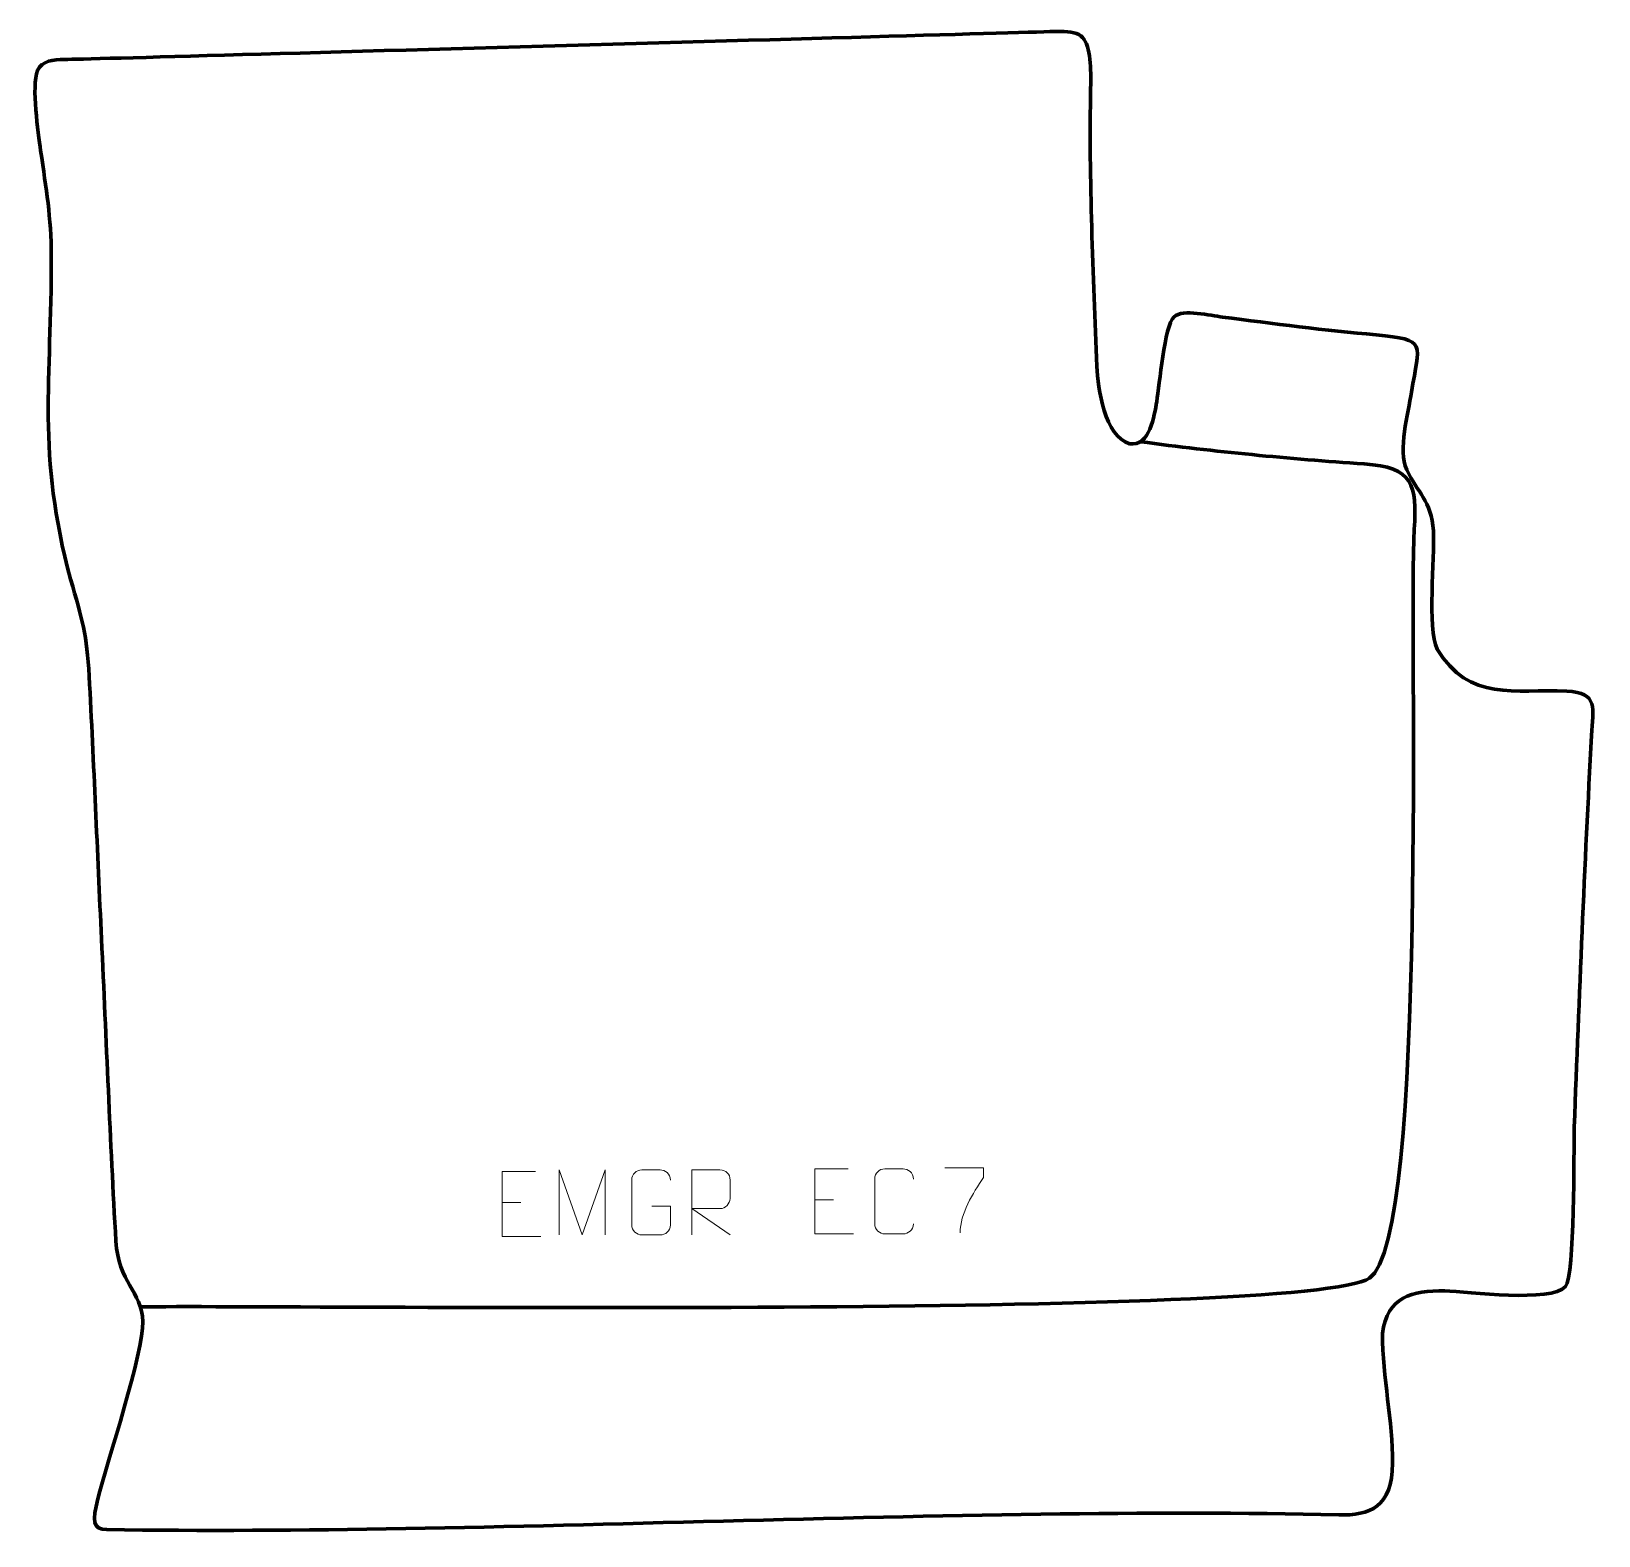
# Model space of a CAD drawing. Header units: millimetres. Extents: x -530 to 72, y 131 to 708.
import ezdxf

# ---------------------------------------------------------------- set-up
doc = ezdxf.new("R2010")
doc.units = ezdxf.units.MM
doc.header["$MEASUREMENT"] = 0
doc.layers.add('layer 1', color=7, linetype='Continuous')
doc.layers.add('layer 2', color=7, linetype='Continuous')

msp = doc.modelspace()

# ---------------------------------------------------------------- linework, layer by layer
at = {"layer": 'layer 1', "color": 142, "lineweight": 158}
msp.add_open_spline([(-104.2056, 550.8107), (-75.3471, 546.9863), (-47.3542, 544.2452), (-18.3129, 542.2961), (-18.3129, 542.2961), (0.5119, 541.0326), (1.9385, 534.4595), (0.9353, 517.1908), (0.9353, 517.1908), (-1.1757, 480.8525), (6.521, 244.7649), (-16.3001, 229.7604), (-16.3001, 229.7604), (-40.1819, 214.0585), (-434.1097, 219.5522), (-488.0723, 218.7346)], degree=3, knots=[0, 0, 0, 0, 0.2, 0.2, 0.2, 0.2, 0.4, 0.4, 0.4, 0.4, 0.6, 0.6, 0.6, 0.6, 1, 1, 1, 1], dxfattribs=at)
at = {"layer": 'layer 2', "color": 242, "lineweight": 158}
msp.add_open_spline([(-134.7154, 708.3324), (-131.1594, 708.2085), (-127.8508, 707.7626), (-126.356, 706.0004), (-126.356, 706.0004), (-123.2604, 702.3511), (-123.1306, 693.8486), (-123.2846, 686.5174), (-123.2846, 686.5174), (-124.015, 651.7058), (-122.2724, 614.5685), (-120.9321, 579.679), (-120.9321, 579.679), (-120.6136, 571.3875), (-117.8264, 552.6964), (-108.3682, 550.0458), (-108.3682, 550.0458), (-100.5288, 548.7668), (-98.8469, 560.8085), (-97.9289, 566.2587), (-97.9289, 566.2587), (-96.8544, 572.6375), (-95.038, 595.2093), (-91.2577, 598.7967), (-91.2577, 598.7967), (-88.0209, 601.8683), (-77.0978, 599.2332), (-72.6918, 598.6571), (-72.6918, 598.6571), (-53.5398, 596.1644), (-32.918, 593.5005), (-13.7369, 591.8408), (-13.7369, 591.8408), (6.1643, 589.9768), (2.9024, 588.7338), (-0.1428, 569.8445), (-0.1428, 569.8445), (-1.4506, 561.7326), (-5.3889, 547.5394), (-1.9471, 540.0791), (-1.9471, 540.0791), (2.2243, 531.0372), (7.3288, 528.3577), (8.3047, 516.588), (8.3047, 516.588), (8.6979, 506.0419), (6.0114, 479.2685), (9.6593, 471.246), (9.6593, 471.246), (22.1222, 450.8642), (39.3574, 455.9556), (59.4674, 455.0696), (59.4674, 455.0696), (71.6995, 454.5307), (69.5583, 448.4571), (68.975, 438.0599), (68.975, 438.0599), (66.2199, 387.963), (64.2628, 337.8429), (62.3156, 287.7101), (62.3156, 287.7101), (62.1566, 278.7539), (62.5205, 230.7321), (58.9622, 226.5456), (58.9622, 226.5456), (53.6537, 220.3), (21.4906, 224.5214), (12.7088, 224.8762), (12.7088, 224.8762), (-0.008, 224.9962), (-9.4679, 222.6179), (-11.3153, 208.5102), (-11.3153, 208.5102), (-11.2686, 191.5775), (-7.2663, 174.8384), (-7.3876, 158.7122), (-7.3876, 158.7122), (-7.5144, 141.872), (-16.1715, 138.5971), (-28.09, 138.8872), (-28.09, 138.8872), (-172.2903, 142.3969), (-355.9811, 130.9262), (-500.9603, 133.2537), (-500.9603, 133.2537), (-506.367, 133.3405), (-506.5192, 136.6025), (-504.3299, 145.1218), (-504.3299, 145.1218), (-500.7782, 158.9423), (-486.6985, 201.8856), (-487.097, 213.0183), (-487.097, 213.0183), (-487.5208, 224.8578), (-496.5189, 228.1372), (-497.4329, 243.9333), (-497.4329, 243.9333), (-499.6616, 282.4693), (-501.084, 321.3943), (-502.9434, 359.9926), (-502.9434, 359.9926), (-504.5595, 393.5427), (-505.8771, 427.2831), (-507.6697, 460.7913), (-507.6697, 460.7913), (-508.5374, 476.7245), (-510.4008, 482.7292), (-514.7968, 498.0117), (-514.7968, 498.0117), (-527.8601, 546.1144), (-522.1001, 574.1669), (-522.2342, 621.7434), (-522.2342, 621.7434), (-522.2785, 637.4869), (-524.1583, 647.4202), (-526.3029, 662.619), (-526.3029, 662.619), (-527.2765, 669.5188), (-529.8781, 687.0424), (-527.517, 693.3166), (-527.517, 693.3166), (-525.7549, 697.0131), (-521.4708, 697.6063), (-517.3074, 697.5328), (-517.3074, 697.5328), (-513.144, 697.4593), (-134.7154, 708.3324), (-134.7154, 708.3324)], degree=3, knots=[0, 0, 0, 0, 0.03030303, 0.03030303, 0.03030303, 0.03030303, 0.06060606, 0.06060606, 0.06060606, 0.06060606, 0.09090909, 0.09090909, 0.09090909, 0.09090909, 0.12121212, 0.12121212, 0.12121212, 0.12121212, 0.15151515, 0.15151515, 0.15151515, 0.15151515, 0.18181818, 0.18181818, 0.18181818, 0.18181818, 0.21212121, 0.21212121, 0.21212121, 0.21212121, 0.24242424, 0.24242424, 0.24242424, 0.24242424, 0.27272727, 0.27272727, 0.27272727, 0.27272727, 0.3030303, 0.3030303, 0.3030303, 0.3030303, 0.33333333, 0.33333333, 0.33333333, 0.33333333, 0.36363636, 0.36363636, 0.36363636, 0.36363636, 0.39393939, 0.39393939, 0.39393939, 0.39393939, 0.42424242, 0.42424242, 0.42424242, 0.42424242, 0.45454545, 0.45454545, 0.45454545, 0.45454545, 0.48484848, 0.48484848, 0.48484848, 0.48484848, 0.51515152, 0.51515152, 0.51515152, 0.51515152, 0.54545455, 0.54545455, 0.54545455, 0.54545455, 0.57575758, 0.57575758, 0.57575758, 0.57575758, 0.60606061, 0.60606061, 0.60606061, 0.60606061, 0.63636364, 0.63636364, 0.63636364, 0.63636364, 0.66666667, 0.66666667, 0.66666667, 0.66666667, 0.6969697, 0.6969697, 0.6969697, 0.6969697, 0.72727273, 0.72727273, 0.72727273, 0.72727273, 0.75757576, 0.75757576, 0.75757576, 0.75757576, 0.78787879, 0.78787879, 0.78787879, 0.78787879, 0.81818182, 0.81818182, 0.81818182, 0.81818182, 0.84848485, 0.84848485, 0.84848485, 0.84848485, 0.87878788, 0.87878788, 0.87878788, 0.87878788, 0.90909091, 0.90909091, 0.90909091, 0.90909091, 0.93939394, 0.93939394, 0.93939394, 0.93939394, 1, 1, 1, 1], dxfattribs=at)
at = {"layer": 'layer 2', "color": 250, "lineweight": 9}
for points, knots in [([(-327.3291, 246.3494), (-327.3291, 246.3494), (-327.3291, 271.3073), (-327.3291, 271.3073), (-327.3291, 271.3073), (-327.3291, 271.3073), (-318.404, 246.3494), (-318.404, 246.3494), (-318.404, 246.3494), (-318.404, 246.3494), (-309.6441, 271.3068), (-309.6441, 271.3068), (-309.6441, 271.3068), (-309.6441, 271.3068), (-309.6441, 246.3494), (-309.6441, 246.3494)], [0, 0, 0, 0, 0.2, 0.2, 0.2, 0.2, 0.4, 0.4, 0.4, 0.4, 0.6, 0.6, 0.6, 0.6, 1, 1, 1, 1]), ([(-291.7691, 257.3371), (-291.7691, 257.3371), (-284.601, 257.3371), (-284.601, 257.3371), (-284.601, 257.3371), (-284.601, 257.3371), (-284.601, 250.169), (-284.601, 250.169), (-284.601, 250.169), (-284.7407, 247.8456), (-286.4179, 246.366), (-288.5657, 246.3552), (-288.5657, 246.3552), (-290.8975, 246.3556), (-293.2295, 246.3556), (-295.561, 246.3552), (-295.561, 246.3552), (-297.4859, 246.2498), (-299.4581, 248.1343), (-299.4469, 250.1516), (-299.4469, 250.1516), (-299.4465, 255.9217), (-299.4465, 261.6914), (-299.4469, 267.4607), (-299.4469, 267.4607), (-299.4427, 269.5988), (-297.6959, 271.318), (-295.5436, 271.3046), (-295.5436, 271.3046), (-293.2179, 271.3046), (-290.8918, 271.3046), (-288.5657, 271.3046), (-288.5657, 271.3046), (-286.619, 271.34), (-284.6276, 269.8485), (-284.601, 267.4108)], [0, 0, 0, 0, 0.1, 0.1, 0.1, 0.1, 0.2, 0.2, 0.2, 0.2, 0.3, 0.3, 0.3, 0.3, 0.4, 0.4, 0.4, 0.4, 0.5, 0.5, 0.5, 0.5, 0.6, 0.6, 0.6, 0.6, 0.7, 0.7, 0.7, 0.7, 0.8, 0.8, 0.8, 0.8, 1, 1, 1, 1]), ([(-276.356, 246.3514), (-276.356, 246.3514), (-276.356, 271.3049), (-276.356, 271.3049), (-276.356, 271.3049), (-272.7612, 271.3049), (-269.1657, 271.3049), (-265.5705, 271.3049), (-265.5705, 271.3049), (-263.2452, 271.2672), (-261.6879, 269.7772), (-261.692, 267.4108), (-261.692, 267.4108), (-261.6924, 265.3753), (-261.6924, 262.3159), (-261.692, 260.2799), (-261.692, 260.2799), (-261.6985, 258.4044), (-263.5108, 256.4626), (-265.5203, 256.4435), (-265.5203, 256.4435), (-265.5203, 256.4435), (-276.356, 256.4435), (-276.356, 256.4435), (-276.356, 256.4435), (-276.356, 256.4435), (-261.7013, 246.3514), (-261.7013, 246.3514)], [0, 0, 0, 0, 0.125, 0.125, 0.125, 0.125, 0.25, 0.25, 0.25, 0.25, 0.375, 0.375, 0.375, 0.375, 0.5, 0.5, 0.5, 0.5, 0.625, 0.625, 0.625, 0.625, 0.75, 0.75, 0.75, 0.75, 1, 1, 1, 1]), ([(-216.3182, 271.7078), (-216.3182, 271.7078), (-229.1921, 271.7078), (-229.1921, 271.7078), (-229.1921, 271.7078), (-229.1921, 271.7078), (-229.1921, 246.7542), (-229.1921, 246.7542), (-229.1921, 246.7542), (-229.1921, 246.7542), (-214.3263, 246.7542), (-214.3263, 246.7542)], [0, 0, 0, 0, 0.25, 0.25, 0.25, 0.25, 0.5, 0.5, 0.5, 0.5, 1, 1, 1, 1]), ([(-191.3362, 250.572), (-191.476, 248.2486), (-193.1532, 246.769), (-195.3009, 246.7582), (-195.3009, 246.7582), (-197.6328, 246.7586), (-199.9647, 246.7586), (-202.2962, 246.7582), (-202.2962, 246.7582), (-204.2212, 246.6528), (-206.1933, 248.5373), (-206.1821, 250.5546), (-206.1821, 250.5546), (-206.1817, 256.3247), (-206.1817, 262.0944), (-206.1821, 267.8637), (-206.1821, 267.8637), (-206.1779, 270.0018), (-204.4312, 271.721), (-202.2788, 271.7075), (-202.2788, 271.7075), (-199.9531, 271.7075), (-197.627, 271.7075), (-195.3009, 271.7075), (-195.3009, 271.7075), (-193.3543, 271.743), (-191.3629, 270.2515), (-191.3362, 267.8139)], [0, 0, 0, 0, 0.125, 0.125, 0.125, 0.125, 0.25, 0.25, 0.25, 0.25, 0.375, 0.375, 0.375, 0.375, 0.5, 0.5, 0.5, 0.5, 0.625, 0.625, 0.625, 0.625, 0.75, 0.75, 0.75, 0.75, 1, 1, 1, 1]), ([(-179.2902, 272.1174), (-179.2902, 272.1174), (-164.4741, 272.1174), (-164.4741, 272.1174), (-164.4741, 272.1174), (-164.4744, 270.8678), (-164.4744, 269.6182), (-164.4741, 268.3684), (-164.4741, 268.3684), (-168.4685, 262.3713), (-173.3837, 254.5377), (-173.3837, 247.1589)], [0, 0, 0, 0, 0.25, 0.25, 0.25, 0.25, 0.5, 0.5, 0.5, 0.5, 1, 1, 1, 1]), ([(-336.3182, 270.7078), (-336.3182, 270.7078), (-349.1921, 270.7078), (-349.1921, 270.7078), (-349.1921, 270.7078), (-349.1921, 270.7078), (-349.1921, 245.7542), (-349.1921, 245.7542), (-349.1921, 245.7542), (-349.1921, 245.7542), (-334.3263, 245.7542), (-334.3263, 245.7542)], [0, 0, 0, 0, 0.25, 0.25, 0.25, 0.25, 0.5, 0.5, 0.5, 0.5, 1, 1, 1, 1])]:
    msp.add_open_spline(points, degree=3, knots=knots, dxfattribs=at)
for points in [[(-349.1921, 258.8281), (-349.1921, 258.8281), (-342.024, 258.8281), (-342.024, 258.8281)], [(-229.1921, 259.8281), (-229.1921, 259.8281), (-222.024, 259.8281), (-222.024, 259.8281)]]:
    msp.add_open_spline(points, degree=3, dxfattribs=at)

doc.saveas('drawing.dxf')
